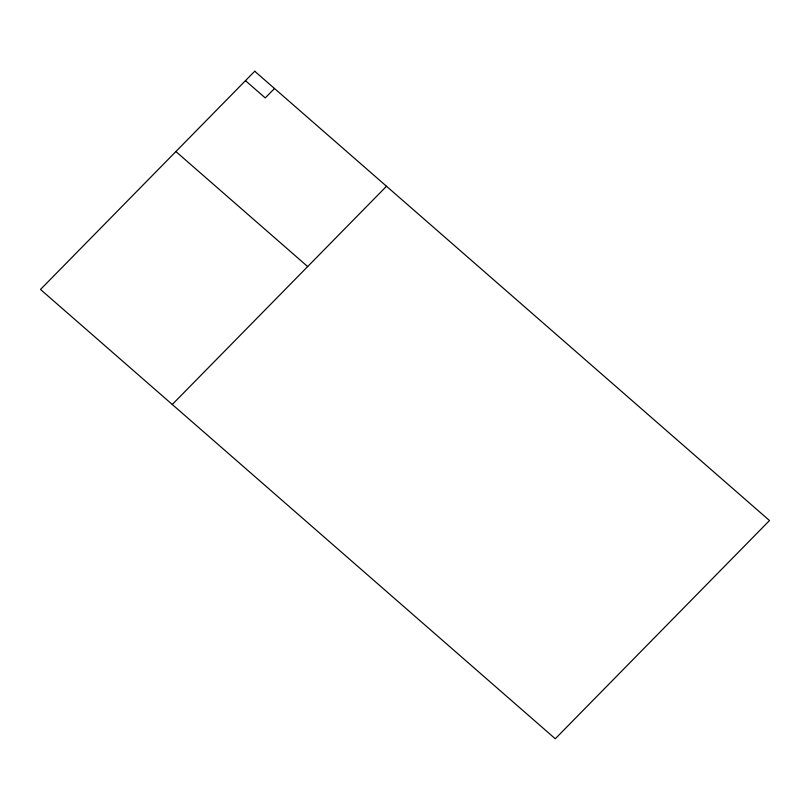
<?xml version="1.0" encoding="UTF-8"?>
<svg xmlns="http://www.w3.org/2000/svg" width="810" height="810" viewBox="0 0 810 810"><rect width="100%" height="100%" fill="white"/><g stroke="black" fill="none" stroke-linecap="round" stroke-linejoin="round"><path stroke-width="1.21" d="M274.499 88.493L265.245 97.919L245.47 80.666M172.277 404.484L386.512 186.26M175.891 151.551L307.678 266.571M254.725 71.239L40.5 289.464L555.275 738.76L769.5 520.536L254.725 71.239"/></g></svg>
